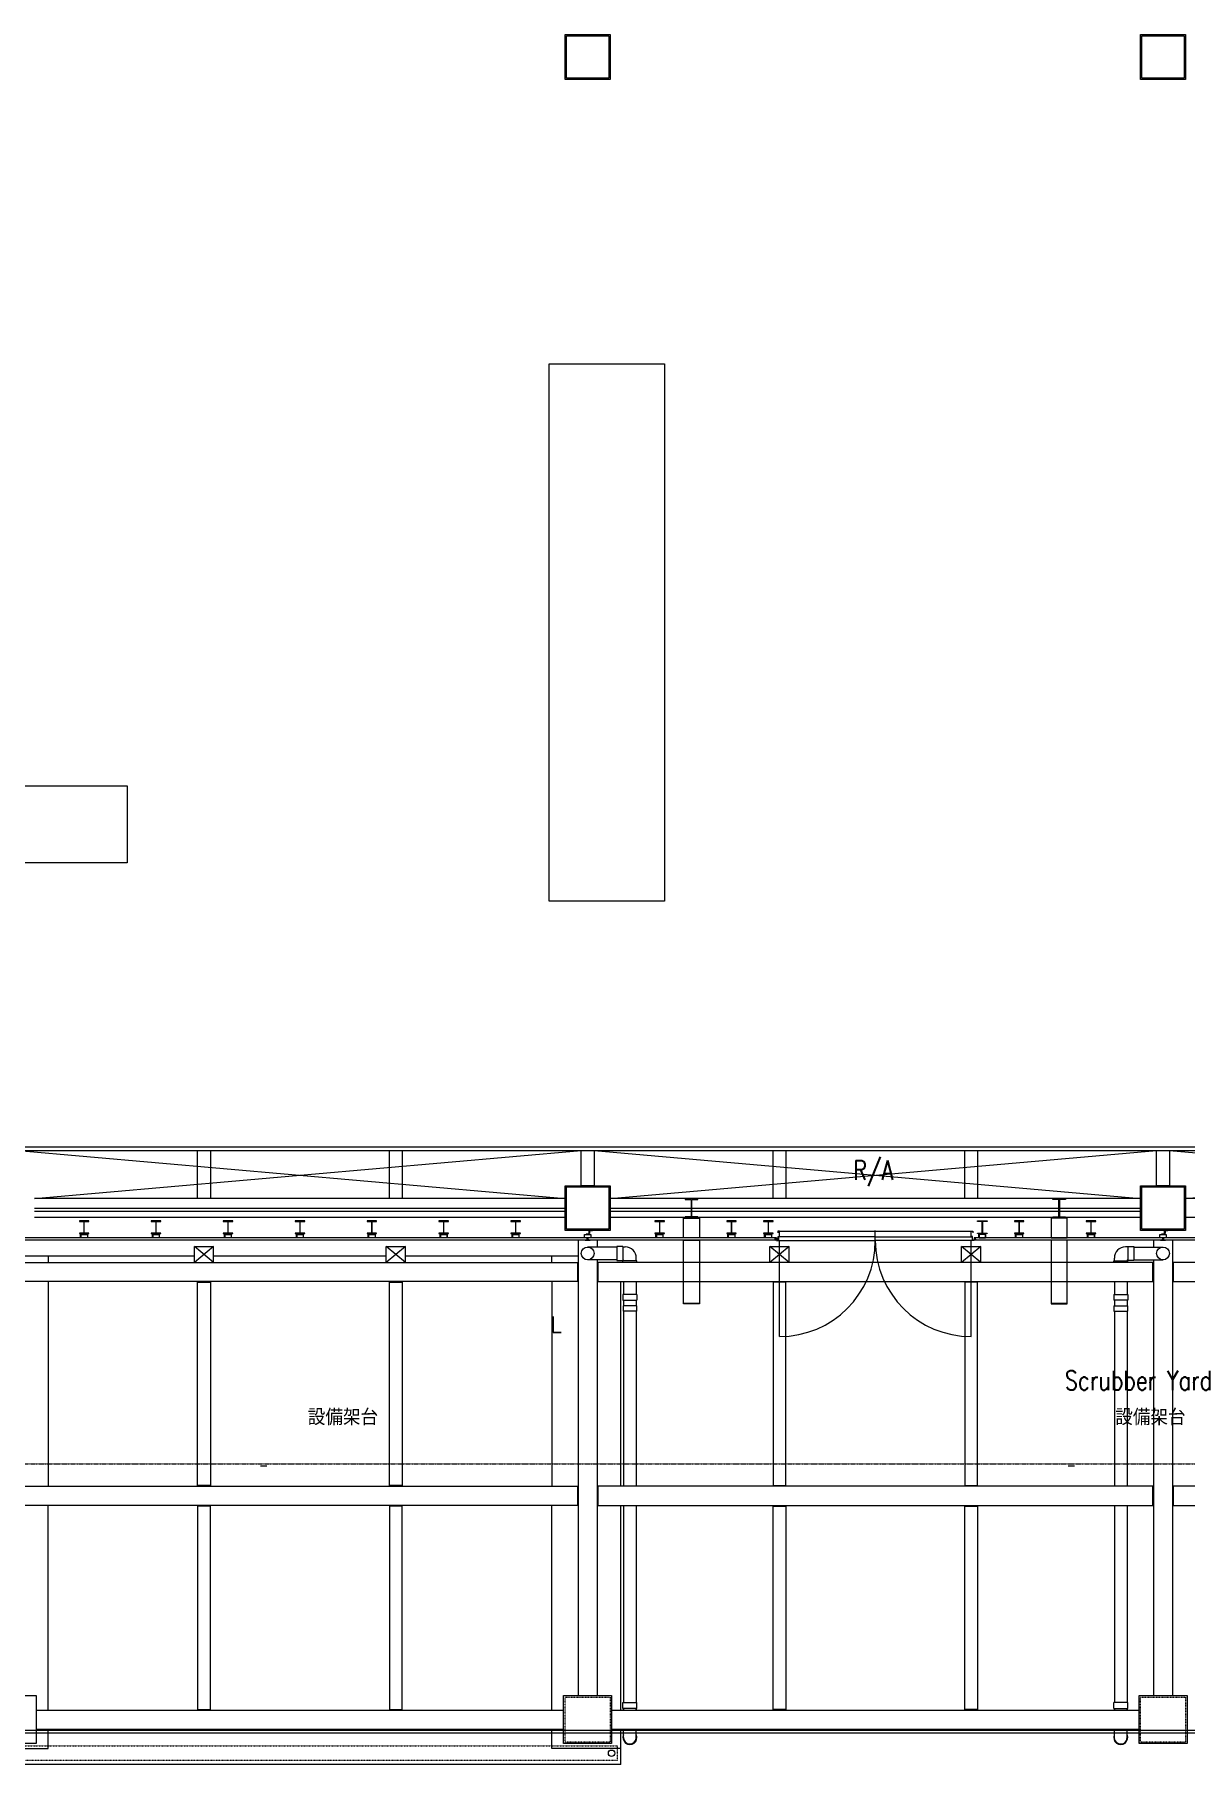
# Model space of a CAD drawing. Extents: x 225000 to 2157367, y 208400 to 840900.
# Drawn here: x 373276 to 391276, y 372502 to 399552 of the extents above; entities that cross this region are included whole.
import ezdxf
from ezdxf.enums import TextEntityAlignment as Align

# ---------------------------------------------------------------- set-up
doc = ezdxf.new("R2010")
doc.units = 0
doc.header["$LTSCALE"] = 10
doc.linetypes.add('Data Center Layout_L20$0$CENTER', pattern=[2, 1.25, -0.25, 0.25, -0.25])
doc.linetypes.add('Data Center Layout_L20$0$DOTK1', pattern=[0.1, 0.05, -0.05])
for name, color, linetype, lineweight in [('Data Center Layout_L20$0$ARC', 252, 'Continuous', 0), ('Data Center Layout_L20$0$K-SIN', 252, 'Data Center Layout_L20$0$CENTER', 9), ('Data Center Layout_L20$0$SUGATA3', 252, 'Continuous', 0)]:
    doc.layers.add(name, color=color, linetype=linetype, lineweight=lineweight)
doc.styles.add('Data Center Layout_L20$0$ATS', font='monotxt', dxfattribs={"bigfont": 'BIGFONT'})
doc.styles.add('Data Center Layout_L20$0$ROMS', font='ROMANS.shx', dxfattribs={"bigfont": 'bigfont.shx'})

# ---------------------------------------------------------------- blocks, each defined once
blk = doc.blocks.new('Data Center Layout_L20')
at = {"layer": 'Data Center Layout_L20$0$ARC'}
for p, q in [((402925.59, 182152.31), (360925.59, 182152.31)), ((360975.59, 182102.31), (402875.59, 182102.31)), ((373025.59, 182102.31), (381575.59, 181352.31)), ((373275.59, 181352.31), (381825.59, 182102.31)), ((382025.59, 182102.31), (390575.59, 181352.31)), ((382275.59, 181352.31), (390825.59, 182102.31)), ((391025.59, 182102.31), (399575.59, 181352.31)), ((391275.59, 181352.31), (399825.59, 182102.31)), ((381575.59, 181352.31), (373275.59, 181352.31)), ((390575.59, 181352.31), (382275.59, 181352.31)), ((399575.59, 181352.31), (391275.59, 181352.31)), ((373275.59, 181152.31), (381575.59, 181152.31)), ((381575.59, 181052.31), (373275.59, 181052.31)), ((382275.59, 181152.31), (390575.59, 181152.31)), ((390575.59, 181052.31), (382275.59, 181052.31)), ((399575.59, 181052.31), (391275.59, 181052.31)), ((384880.59, 180737.31), (361290.59, 180737.31)), ((384880.59, 180702.31), (361290.59, 180702.31)), ((381775.59, 180702.31), (381775.59, 173577.31)), ((382075.59, 180702.31), (382075.59, 180592.18)), ((384860.59, 180702.31), (384860.59, 180737.31)), ((384925.59, 180842.31), (387925.59, 180842.31)), ((408710.59, 180737.31), (387970.59, 180737.31)), ((408710.59, 180702.31), (387970.59, 180702.31)), ((387990.59, 180702.31), (387990.59, 180737.31)), ((390775.59, 180702.31), (390775.59, 180592.18)), ((391075.59, 180702.31), (391075.59, 173577.31)), ((375775.59, 180602.31), (376075.59, 180602.31)), ((375775.59, 180352.31), (375775.59, 180602.31)), ((376075.59, 180602.31), (375775.59, 180352.31)), ((376075.59, 180352.31), (375775.59, 180602.31)), ((376075.59, 180352.31), (376075.59, 180602.31)), ((379075.59, 180352.31), (378775.59, 180602.31)), ((379075.59, 180602.31), (378775.59, 180352.31)), ((378775.59, 180352.31), (378775.59, 180602.31)), ((378775.59, 180602.31), (379075.59, 180602.31)), ((379075.59, 180352.31), (379075.59, 180602.31)), ((382383.06, 180592.18), (381925.59, 180592.18)), ((382475.15, 180600.67), (382383.06, 180600.67)), ((382383.06, 180600.67), (382383.06, 180383.69)), ((382475.15, 180600.67), (382475.15, 180383.69)), ((382475.15, 180595.01), (382513.76, 180594.52)), ((384775.59, 180602.31), (385075.59, 180602.31)), ((384775.59, 180352.31), (384775.59, 180602.31)), ((385075.59, 180602.31), (384775.59, 180352.31)), ((385075.59, 180352.31), (384775.59, 180602.31)), ((384925.59, 179192.31), (384925.59, 180692.31)), ((385075.59, 180352.31), (385075.59, 180602.31)), ((387775.59, 180602.31), (388075.59, 180602.31)), ((387775.59, 180352.31), (387775.59, 180602.31)), ((388075.59, 180602.31), (387775.59, 180352.31)), ((388075.59, 180352.31), (387775.59, 180602.31)), ((387925.59, 179192.31), (387925.59, 180692.31)), ((388075.59, 180352.31), (388075.59, 180602.31)), ((390376.02, 180595.01), (390337.41, 180594.52)), ((390376.02, 180600.67), (390376.02, 180383.69)), ((390376.02, 180600.67), (390468.12, 180600.67)), ((390468.12, 180600.67), (390468.12, 180383.69)), ((390468.12, 180592.18), (390925.59, 180592.18)), ((382383.06, 180392.18), (381925.59, 180392.18)), ((382075.59, 180392.18), (382075.59, 173577.31)), ((382383.06, 180383.69), (382475.15, 180383.69)), ((382481.39, 180390.97), (382475.15, 180391.05)), ((382696.18, 180379.5), (382477.76, 180379.5)), ((382477.76, 180352.31), (382477.76, 180379.5)), ((382486.64, 180384.64), (382486.64, 180379.5)), ((382686.97, 180379.5), (382686.97, 180419.1)), ((382696.18, 180352.31), (382696.18, 180379.5)), ((390155, 180379.5), (390373.42, 180379.5)), ((390155, 180352.31), (390155, 180379.5)), ((390164.21, 180379.5), (390164.21, 180419.1)), ((390364.54, 180384.64), (390364.54, 180379.5)), ((390369.79, 180390.97), (390376.02, 180391.05)), ((390373.42, 180352.31), (390373.42, 180379.5)), ((390468.12, 180383.69), (390376.02, 180383.69)), ((390468.12, 180392.18), (390925.59, 180392.18)), ((390775.59, 180392.18), (390775.59, 173577.31)), ((382486.97, 180052.31, 21.05), (382486.97, 179851.61, 21.05)), ((382686.97, 180052.31, 21.05), (382686.97, 179851.61, 21.05)), ((390164.21, 180052.31, 21.05), (390164.21, 179851.61, 21.05)), ((390364.21, 180052.31, 21.05), (390364.21, 179851.61, 21.05)), ((382477.76, 179851.61, 21.05), (382477.76, 179759.5, 21.05)), ((382696.18, 179851.61, 21.05), (382477.76, 179851.61, 21.05)), ((382477.76, 179759.5, 21.05), (382696.18, 179759.5, 21.05)), ((382481.31, 179672.87, 21.05), (382481.31, 179588.65, 21.05)), ((382692.62, 179672.87, 21.05), (382481.31, 179672.87, 21.05)), ((382486.97, 179759.5, 21.05), (382486.97, 179672.87, 21.05)), ((382686.97, 179759.5, 21.05), (382686.97, 179672.87, 21.05)), ((382692.62, 179672.87, 21.05), (382692.62, 179588.65, 21.05)), ((382696.18, 179851.61, 21.05), (382696.18, 179759.5, 21.05)), ((390155, 179851.61, 21.05), (390373.42, 179851.61, 21.05)), ((390155, 179851.61, 21.05), (390155, 179759.5, 21.05)), ((390373.42, 179759.5, 21.05), (390155, 179759.5, 21.05)), ((390158.55, 179672.87, 21.05), (390369.86, 179672.87, 21.05)), ((390158.55, 179672.87, 21.05), (390158.55, 179588.65, 21.05)), ((390164.21, 179759.5, 21.05), (390164.21, 179672.87, 21.05)), ((390364.21, 179759.5, 21.05), (390364.21, 179672.87, 21.05)), ((390369.86, 179672.87, 21.05), (390369.86, 179588.65, 21.05)), ((390373.42, 179851.61, 21.05), (390373.42, 179759.5, 21.05)), ((382692.62, 179588.65, 21.05), (382481.31, 179588.65, 21.05)), ((382486.97, 179588.65, 1.77), (382486.97, 176852.31, -9.96)), ((382686.97, 179588.65, 1.77), (382686.97, 176852.31, -9.96)), ((390158.55, 179588.65, 21.05), (390369.86, 179588.65, 21.05)), ((390164.21, 179588.65, 1.77), (390164.21, 176852.31, -9.96)), ((390364.21, 179588.65, 1.77), (390364.21, 176852.31, -9.96)), ((376809.17, 177171.35), (376910.34, 177171.35)), ((389440.62, 177171.35), (389541.79, 177171.35)), ((382486.97, 176552.31, -11.24), (382486.97, 173468.46, -24.46)), ((382686.97, 176552.31, -11.24), (382686.97, 173468.46, -24.46)), ((390164.21, 176552.31, -11.24), (390164.21, 173468.46, -24.46)), ((390364.21, 176552.31, -11.24), (390364.21, 173468.46, -24.46)), ((382477.76, 173468.46, -7.71), (382696.18, 173468.46, -7.71)), ((382477.76, 173376.36, -7.71), (382477.76, 173468.46, -7.71)), ((382696.18, 173376.36, -7.71), (382696.18, 173468.46, -7.71)), ((390155, 173376.36, -7.71), (390155, 173468.46, -7.71)), ((390373.42, 173468.46, -7.71), (390155, 173468.46, -7.71)), ((390373.42, 173376.36, -7.71), (390373.42, 173468.46, -7.71)), ((373300.59, 173352.31), (381550.59, 173352.31)), ((382300.59, 173352.31), (390550.59, 173352.31)), ((382696.18, 173376.36, -7.71), (382477.76, 173376.36, -7.71)), ((382486.97, 173376.36, -24.85), (382486.97, 173352.31, -24.96)), ((382486.97, 173352.31, -7.71), (382486.97, 173376.36, -7.71)), ((382686.97, 173376.36, -24.85), (382686.97, 173352.31, -24.96)), ((382686.97, 173352.31, -7.71), (382686.97, 173376.36, -7.71)), ((390155, 173376.36, -7.71), (390373.42, 173376.36, -7.71)), ((390164.21, 173352.31, -7.71), (390164.21, 173376.36, -7.71)), ((390164.21, 173376.36, -24.85), (390164.21, 173352.31, -24.96)), ((390364.21, 173352.31, -7.71), (390364.21, 173376.36, -7.71)), ((390364.21, 173376.36, -24.85), (390364.21, 173352.31, -24.96)), ((364319.55, 173036.16), (407276.74, 173036.16)), ((364319.55, 172993.46), (407294.44, 172993.46)), ((373300.59, 173052.31), (381550.59, 173052.31)), ((382300.59, 173052.31), (390550.59, 173052.31)), ((382486.97, 172911.6, -43.04), (382486.97, 173052.31, -14.95)), ((382686.97, 172911.6, -43.04), (382686.97, 173052.31, -14.95)), ((390164.21, 172911.6, -43.04), (390164.21, 173052.31, -14.95)), ((390364.21, 172911.6, -43.04), (390364.21, 173052.31, -14.95))]:
    blk.add_line(p, q, dxfattribs=at)
at = {"layer": 'Data Center Layout_L20$0$ARC', "linetype": 'Continuous'}
for p, q in [((373275.59, 181202.31), (381575.59, 181202.31)), ((382275.59, 181202.31), (390575.59, 181202.31)), ((386425.59, 180552.31), (386425.59, 180852.31))]:
    blk.add_line(p, q, dxfattribs=at)
at = {"layer": 'Data Center Layout_L20$0$ARC', "linetype": 'Data Center Layout_L20$0$DOTK1'}
for p, q in [((372925.59, 172792.31), (382385.54, 172792.31)), ((382385.54, 172792.31), (382385.54, 172562.31)), ((382385.54, 172562.31), (372925.59, 172562.31))]:
    blk.add_line(p, q, dxfattribs=at)
at = {"layer": 'Data Center Layout_L20$0$ARC'}
for points in [[(381575.59, 198852.31), (381575.59, 199552.31), (382275.59, 199552.31), (382275.59, 198852.31)], [(381595.59, 198872.31), (381595.59, 199532.31), (382255.59, 199532.31), (382255.59, 198872.31)], [(390575.59, 198852.31), (390575.59, 199552.31), (391275.59, 199552.31), (391275.59, 198852.31)], [(390595.59, 198872.31), (390595.59, 199532.31), (391255.59, 199532.31), (391255.59, 198872.31)], [(381325.59, 194402.31), (383125.59, 194402.31), (383125.59, 186002.31), (381325.59, 186002.31)], [(336325.59, 186602.31), (336325.59, 187802.31), (374725.59, 187802.31), (374725.59, 186602.31), (355525.59, 186602.31), (355525.59, 184802.31), (350725.59, 184802.31), (350725.59, 186602.31)], [(375825.59, 182102.31), (376025.59, 182102.31), (376025.59, 181352.31), (375825.59, 181352.31)], [(378825.59, 182102.31), (379025.59, 182102.31), (379025.59, 181352.31), (378825.59, 181352.31)], [(381825.59, 182102.31), (382025.59, 182102.31), (382025.59, 181552.31), (381825.59, 181552.31)], [(384825.59, 182102.31), (385025.59, 182102.31), (385025.59, 181352.31), (384825.59, 181352.31)], [(387825.59, 182102.31), (388025.59, 182102.31), (388025.59, 181352.31), (387825.59, 181352.31)], [(390825.59, 182102.31), (391025.59, 182102.31), (391025.59, 181552.31), (390825.59, 181552.31)], [(381575.59, 180852.31), (381575.59, 181552.31), (382275.59, 181552.31), (382275.59, 180852.31)], [(381595.59, 180872.31), (381595.59, 181532.31), (382255.59, 181532.31), (382255.59, 180872.31)], [(390575.59, 180852.31), (390575.59, 181552.31), (391275.59, 181552.31), (391275.59, 180852.31)], [(390595.59, 180872.31), (390595.59, 181532.31), (391255.59, 181532.31), (391255.59, 180872.31)], [(383450.59, 181055.31), (383650.59, 181055.31), (383650.59, 181067.31), (383554.59, 181067.31), (383554.59, 181337.31), (383650.59, 181337.31), (383650.59, 181349.31), (383450.59, 181349.31), (383450.59, 181337.31), (383546.59, 181337.31), (383546.59, 181067.31), (383450.59, 181067.31)], [(389400.59, 181055.31), (389200.59, 181055.31), (389200.59, 181067.31), (389296.59, 181067.31), (389296.59, 181337.31), (389200.59, 181337.31), (389200.59, 181349.31), (389400.59, 181349.31), (389400.59, 181337.31), (389304.59, 181337.31), (389304.59, 181067.31), (389400.59, 181067.31)], [(373975.59, 180802.31), (374125.59, 180802.31), (374125.59, 180811.31), (374053.59, 180811.31), (374053.59, 180993.31), (374125.59, 180993.31), (374125.59, 181002.31), (373975.59, 181002.31), (373975.59, 180993.31), (374047.59, 180993.31), (374047.59, 180811.31), (373975.59, 180811.31)], [(375100.59, 180802.31), (375250.59, 180802.31), (375250.59, 180811.31), (375178.59, 180811.31), (375178.59, 180993.31), (375250.59, 180993.31), (375250.59, 181002.31), (375100.59, 181002.31), (375100.59, 180993.31), (375172.59, 180993.31), (375172.59, 180811.31), (375100.59, 180811.31)], [(376225.59, 180802.31), (376375.59, 180802.31), (376375.59, 180811.31), (376303.59, 180811.31), (376303.59, 180993.31), (376375.59, 180993.31), (376375.59, 181002.31), (376225.59, 181002.31), (376225.59, 180993.31), (376297.59, 180993.31), (376297.59, 180811.31), (376225.59, 180811.31)], [(377350.59, 180802.31), (377500.59, 180802.31), (377500.59, 180811.31), (377428.59, 180811.31), (377428.59, 180993.31), (377500.59, 180993.31), (377500.59, 181002.31), (377350.59, 181002.31), (377350.59, 180993.31), (377422.59, 180993.31), (377422.59, 180811.31), (377350.59, 180811.31)], [(378475.59, 180802.31), (378625.59, 180802.31), (378625.59, 180811.31), (378553.59, 180811.31), (378553.59, 180993.31), (378625.59, 180993.31), (378625.59, 181002.31), (378475.59, 181002.31), (378475.59, 180993.31), (378547.59, 180993.31), (378547.59, 180811.31), (378475.59, 180811.31)], [(379600.59, 180802.31), (379750.59, 180802.31), (379750.59, 180811.31), (379678.59, 180811.31), (379678.59, 180993.31), (379750.59, 180993.31), (379750.59, 181002.31), (379600.59, 181002.31), (379600.59, 180993.31), (379672.59, 180993.31), (379672.59, 180811.31), (379600.59, 180811.31)], [(380725.59, 180802.31), (380875.59, 180802.31), (380875.59, 180811.31), (380803.59, 180811.31), (380803.59, 180993.31), (380875.59, 180993.31), (380875.59, 181002.31), (380725.59, 181002.31), (380725.59, 180993.31), (380797.59, 180993.31), (380797.59, 180811.31), (380725.59, 180811.31)], [(382975.59, 180802.31), (383125.59, 180802.31), (383125.59, 180811.31), (383053.59, 180811.31), (383053.59, 180993.31), (383125.59, 180993.31), (383125.59, 181002.31), (382975.59, 181002.31), (382975.59, 180993.31), (383047.59, 180993.31), (383047.59, 180811.31), (382975.59, 180811.31)], [(384100.59, 180802.31), (384250.59, 180802.31), (384250.59, 180811.31), (384178.59, 180811.31), (384178.59, 180993.31), (384250.59, 180993.31), (384250.59, 181002.31), (384100.59, 181002.31), (384100.59, 180993.31), (384172.59, 180993.31), (384172.59, 180811.31), (384100.59, 180811.31)], [(384675.59, 180802.31), (384825.59, 180802.31), (384825.59, 180811.31), (384753.59, 180811.31), (384753.59, 180993.31), (384825.59, 180993.31), (384825.59, 181002.31), (384675.59, 181002.31), (384675.59, 180993.31), (384747.59, 180993.31), (384747.59, 180811.31), (384675.59, 180811.31)], [(388175.59, 180802.31), (388025.59, 180802.31), (388025.59, 180811.31), (388097.59, 180811.31), (388097.59, 180993.31), (388025.59, 180993.31), (388025.59, 181002.31), (388175.59, 181002.31), (388175.59, 180993.31), (388103.59, 180993.31), (388103.59, 180811.31), (388175.59, 180811.31)], [(388600.59, 180802.31), (388750.59, 180802.31), (388750.59, 180811.31), (388678.59, 180811.31), (388678.59, 180993.31), (388750.59, 180993.31), (388750.59, 181002.31), (388600.59, 181002.31), (388600.59, 180993.31), (388672.59, 180993.31), (388672.59, 180811.31), (388600.59, 180811.31)], [(389725.59, 180802.31), (389875.59, 180802.31), (389875.59, 180811.31), (389803.59, 180811.31), (389803.59, 180993.31), (389875.59, 180993.31), (389875.59, 181002.31), (389725.59, 181002.31), (389725.59, 180993.31), (389797.59, 180993.31), (389797.59, 180811.31), (389725.59, 180811.31)], [(373994.59, 180752.31), (373994.59, 180802.31), (374044.59, 180802.31), (374044.59, 180796.31), (374000.59, 180796.31), (374000.59, 180752.31)], [(374000.59, 180787.31), (374100.59, 180787.31), (374100.59, 180737.31), (374000.59, 180737.31)], [(374106.59, 180752.31), (374106.59, 180802.31), (374056.59, 180802.31), (374056.59, 180796.31), (374100.59, 180796.31), (374100.59, 180752.31)], [(375119.59, 180752.31), (375119.59, 180802.31), (375169.59, 180802.31), (375169.59, 180796.31), (375125.59, 180796.31), (375125.59, 180752.31)], [(375125.59, 180787.31), (375225.59, 180787.31), (375225.59, 180737.31), (375125.59, 180737.31)], [(375231.59, 180752.31), (375231.59, 180802.31), (375181.59, 180802.31), (375181.59, 180796.31), (375225.59, 180796.31), (375225.59, 180752.31)], [(376244.59, 180752.31), (376244.59, 180802.31), (376294.59, 180802.31), (376294.59, 180796.31), (376250.59, 180796.31), (376250.59, 180752.31)], [(376250.59, 180787.31), (376350.59, 180787.31), (376350.59, 180737.31), (376250.59, 180737.31)], [(376356.59, 180752.31), (376356.59, 180802.31), (376306.59, 180802.31), (376306.59, 180796.31), (376350.59, 180796.31), (376350.59, 180752.31)], [(377369.59, 180752.31), (377369.59, 180802.31), (377419.59, 180802.31), (377419.59, 180796.31), (377375.59, 180796.31), (377375.59, 180752.31)], [(377375.59, 180787.31), (377475.59, 180787.31), (377475.59, 180737.31), (377375.59, 180737.31)], [(377481.59, 180752.31), (377481.59, 180802.31), (377431.59, 180802.31), (377431.59, 180796.31), (377475.59, 180796.31), (377475.59, 180752.31)], [(378494.59, 180752.31), (378494.59, 180802.31), (378544.59, 180802.31), (378544.59, 180796.31), (378500.59, 180796.31), (378500.59, 180752.31)], [(378500.59, 180787.31), (378600.59, 180787.31), (378600.59, 180737.31), (378500.59, 180737.31)], [(378606.59, 180752.31), (378606.59, 180802.31), (378556.59, 180802.31), (378556.59, 180796.31), (378600.59, 180796.31), (378600.59, 180752.31)], [(379619.59, 180752.31), (379619.59, 180802.31), (379669.59, 180802.31), (379669.59, 180796.31), (379625.59, 180796.31), (379625.59, 180752.31)], [(379625.59, 180787.31), (379725.59, 180787.31), (379725.59, 180737.31), (379625.59, 180737.31)], [(379731.59, 180752.31), (379731.59, 180802.31), (379681.59, 180802.31), (379681.59, 180796.31), (379725.59, 180796.31), (379725.59, 180752.31)], [(380744.59, 180752.31), (380744.59, 180802.31), (380794.59, 180802.31), (380794.59, 180796.31), (380750.59, 180796.31), (380750.59, 180752.31)], [(380750.59, 180787.31), (380850.59, 180787.31), (380850.59, 180737.31), (380750.59, 180737.31)], [(380856.59, 180752.31), (380856.59, 180802.31), (380806.59, 180802.31), (380806.59, 180796.31), (380850.59, 180796.31), (380850.59, 180752.31)], [(381875.59, 180787.31), (381975.59, 180787.31), (381975.59, 180737.31), (381875.59, 180737.31)], [(381900.59, 180787.31), (381950.59, 180787.31), (381950.59, 180837.31), (381944.59, 180837.31), (381944.59, 180793.31), (381900.59, 180793.31)], [(381915.59, 180702.31), (381935.59, 180702.31), (381935.59, 180737.31), (381915.59, 180737.31)], [(381950.59, 180802.31), (381950.59, 180852.31), (382000.59, 180852.31), (382000.59, 180846.31), (381956.59, 180846.31), (381956.59, 180802.31)], [(382994.59, 180752.31), (382994.59, 180802.31), (383044.59, 180802.31), (383044.59, 180796.31), (383000.59, 180796.31), (383000.59, 180752.31)], [(383000.59, 180787.31), (383100.59, 180787.31), (383100.59, 180737.31), (383000.59, 180737.31)], [(383106.59, 180752.31), (383106.59, 180802.31), (383056.59, 180802.31), (383056.59, 180796.31), (383100.59, 180796.31), (383100.59, 180752.31)], [(384119.59, 180752.31), (384119.59, 180802.31), (384169.59, 180802.31), (384169.59, 180796.31), (384125.59, 180796.31), (384125.59, 180752.31)], [(384125.59, 180787.31), (384225.59, 180787.31), (384225.59, 180737.31), (384125.59, 180737.31)], [(384231.59, 180752.31), (384231.59, 180802.31), (384181.59, 180802.31), (384181.59, 180796.31), (384225.59, 180796.31), (384225.59, 180752.31)], [(384694.59, 180752.31), (384694.59, 180802.31), (384744.59, 180802.31), (384744.59, 180796.31), (384700.59, 180796.31), (384700.59, 180752.31)], [(384700.59, 180787.31), (384800.59, 180787.31), (384800.59, 180737.31), (384700.59, 180737.31)], [(384806.59, 180752.31), (384806.59, 180802.31), (384756.59, 180802.31), (384756.59, 180796.31), (384800.59, 180796.31), (384800.59, 180752.31)], [(384910.59, 180692.31), (386425.59, 180692.31), (386425.59, 180752.31), (384910.59, 180752.31)], [(387940.59, 180692.31), (386425.59, 180692.31), (386425.59, 180752.31), (387940.59, 180752.31)], [(388044.59, 180752.31), (388044.59, 180802.31), (388094.59, 180802.31), (388094.59, 180796.31), (388050.59, 180796.31), (388050.59, 180752.31)], [(388150.59, 180787.31), (388050.59, 180787.31), (388050.59, 180737.31), (388150.59, 180737.31)], [(388156.59, 180752.31), (388156.59, 180802.31), (388106.59, 180802.31), (388106.59, 180796.31), (388150.59, 180796.31), (388150.59, 180752.31)], [(388619.59, 180752.31), (388619.59, 180802.31), (388669.59, 180802.31), (388669.59, 180796.31), (388625.59, 180796.31), (388625.59, 180752.31)], [(388625.59, 180787.31), (388725.59, 180787.31), (388725.59, 180737.31), (388625.59, 180737.31)], [(388731.59, 180752.31), (388731.59, 180802.31), (388681.59, 180802.31), (388681.59, 180796.31), (388725.59, 180796.31), (388725.59, 180752.31)], [(389744.59, 180752.31), (389744.59, 180802.31), (389794.59, 180802.31), (389794.59, 180796.31), (389750.59, 180796.31), (389750.59, 180752.31)], [(389750.59, 180787.31), (389850.59, 180787.31), (389850.59, 180737.31), (389750.59, 180737.31)], [(389856.59, 180752.31), (389856.59, 180802.31), (389806.59, 180802.31), (389806.59, 180796.31), (389850.59, 180796.31), (389850.59, 180752.31)], [(390875.59, 180787.31), (390975.59, 180787.31), (390975.59, 180737.31), (390875.59, 180737.31)], [(390900.59, 180787.31), (390950.59, 180787.31), (390950.59, 180837.31), (390944.59, 180837.31), (390944.59, 180793.31), (390900.59, 180793.31)], [(390915.59, 180702.31), (390935.59, 180702.31), (390935.59, 180737.31), (390915.59, 180737.31)], [(390950.59, 180802.31), (390950.59, 180852.31), (391000.59, 180852.31), (391000.59, 180846.31), (390956.59, 180846.31), (390956.59, 180802.31)], [(373085.59, 180352.31), (381765.59, 180352.31), (381765.59, 180052.31), (373085.59, 180052.31)], [(390765.59, 180352.31), (382085.59, 180352.31), (382085.59, 180052.31), (390765.59, 180052.31)], [(399765.59, 180352.31), (391085.59, 180352.31), (391085.59, 180052.31), (399765.59, 180052.31)], [(375825.59, 180042.31), (376025.59, 180042.31), (376025.59, 176862.31), (375825.59, 176862.31)], [(378825.59, 180042.31), (379025.59, 180042.31), (379025.59, 176862.31), (378825.59, 176862.31)], [(385025.59, 180042.31), (384825.59, 180042.31), (384825.59, 176862.31), (385025.59, 176862.31)], [(388025.59, 180042.31), (387825.59, 180042.31), (387825.59, 176862.31), (388025.59, 176862.31)], [(389425.59, 179711.31), (389175.59, 179711.31), (389175.59, 179702.31), (389425.59, 179702.31)], [(373085.59, 176852.31), (381765.59, 176852.31), (381765.59, 176552.31), (373085.59, 176552.31)], [(390765.59, 176852.31), (382085.59, 176852.31), (382085.59, 176552.31), (390765.59, 176552.31)], [(399765.59, 176852.31), (391085.59, 176852.31), (391085.59, 176552.31), (399765.59, 176552.31)], [(375825.59, 173362.31), (376025.59, 173362.31), (376025.59, 176542.31), (375825.59, 176542.31)], [(378825.59, 173362.31), (379025.59, 173362.31), (379025.59, 176542.31), (378825.59, 176542.31)], [(385025.59, 173362.31), (384825.59, 173362.31), (384825.59, 176542.31), (385025.59, 176542.31)], [(388025.59, 173362.31), (387825.59, 173362.31), (387825.59, 176542.31), (388025.59, 176542.31)], [(372550.59, 172827.31), (372550.59, 173577.31), (373300.59, 173577.31), (373300.59, 172827.31)], [(381550.59, 172827.31), (381550.59, 173577.31), (382300.59, 173577.31), (382300.59, 172827.31)], [(390550.59, 172827.31), (390550.59, 173577.31), (391300.59, 173577.31), (391300.59, 172827.31)]]:
    blk.add_lwpolyline(points, close=True, dxfattribs=at)
for points in [[(381888.09, 180700.31), (381918.09, 180700.31), (381918.09, 180716.31), (381933.09, 180716.31), (381933.09, 180700.31), (381963.09, 180700.31)], [(384880.59, 180717.31), (384860.59, 180737.31), (384880.59, 180737.31), (384880.59, 180717.31), (384860.59, 180717.31), (384860.59, 180737.31)], [(384880.59, 180717.31), (384880.59, 180692.31), (384905.59, 180692.31), (384905.59, 180757.31), (384925.59, 180757.31), (384925.59, 180842.31), (384900.59, 180842.31), (384900.59, 180817.31)], [(387970.59, 180717.31), (387970.59, 180692.31), (387945.59, 180692.31), (387945.59, 180757.31), (387925.59, 180757.31), (387925.59, 180842.31), (387950.59, 180842.31), (387950.59, 180817.31)], [(387970.59, 180717.31), (387990.59, 180737.31), (387970.59, 180737.31), (387970.59, 180717.31), (387990.59, 180717.31), (387990.59, 180737.31)], [(389425.59, 180352.31), (389425.59, 180702.31), (389175.59, 180702.31), (389175.59, 180352.31)], [(390888.09, 180700.31), (390918.09, 180700.31), (390918.09, 180716.31), (390933.09, 180716.31), (390933.09, 180700.31), (390963.09, 180700.31)], [(389175.59, 180052.31), (389175.59, 179711.31), (389425.59, 179711.31), (389425.59, 180052.31)]]:
    blk.add_lwpolyline(points, dxfattribs=at)
for points in [[(384880.59, 180702.31), (384880.59, 180717.31), (384860.59, 180717.31), (384860.59, 180702.31, -0.29445667)], [(387970.59, 180702.31), (387970.59, 180717.31), (387990.59, 180717.31), (387990.59, 180702.31, 0.29445667)]]:
    blk.add_lwpolyline(points, format="xyb", close=True, dxfattribs=at)
at = {"layer": 'Data Center Layout_L20$0$ARC', "linetype": 'Data Center Layout_L20$0$DOTK1'}
for points in [[(381575.59, 172852.31), (381575.59, 173552.31), (382275.59, 173552.31), (382275.59, 172852.31)], [(390575.59, 172852.31), (390575.59, 173552.31), (391275.59, 173552.31), (391275.59, 172852.31)]]:
    blk.add_lwpolyline(points, close=True, dxfattribs=at)
at = {"layer": 'Data Center Layout_L20$0$ARC'}
for centre, radius in [((381925.59, 180492.18), 100), ((390925.59, 180492.18), 100), ((382299.68, 172677.31), 50)]:
    blk.add_circle(centre, radius, dxfattribs=at)
for centre, radius, start, end in [((382511.53, 180419.1), 175.44, 0, 89.27), ((384925.59, 180692.31), 1500, 270, 0), ((387925.59, 180692.31), 1500, 180, 270), ((390339.64, 180419.1), 175.44, 90.73, 180), ((382480.39, 180384.8), 6.25, 358.534378, 80.803515), ((390370.79, 180384.8), 6.25, 99.196485, 181.465622), ((382586.97, 172921.88, -28.76), 109.21, 156.300008, 22.125271), ((382586.97, 172921.88, -28.76), 100.53, 178.4253, 358.4253), ((390264.21, 172921.88, -28.76), 109.21, 157.874729, 23.699992), ((390264.21, 172921.88, -28.76), 100.53, 181.5747, 1.5747)]:
    blk.add_arc(centre, radius, start, end, dxfattribs=at)
at = {"layer": 'Data Center Layout_L20$0$K-SIN'}
blk.add_line((267679.92, 177202.31), (546925.59, 177202.31), dxfattribs=at)
at = {"layer": 'Data Center Layout_L20$0$SUGATA3'}
for p, q in [((375775.59, 180452.31), (372697.2, 180452.31)), ((373485.59, 180452.31), (373485.59, 180352.31)), ((378775.59, 180452.31), (376075.59, 180452.31)), ((381775.59, 180452.31), (379075.59, 180452.31)), ((381365.59, 180352.31), (381365.59, 180452.31)), ((373485.59, 180052.31), (373485.59, 176852.31)), ((381365.59, 180052.31), (381365.59, 176852.31)), ((382445.59, 176852.31), (382445.59, 180052.31)), ((373485.59, 173352.31), (373485.59, 176552.31)), ((381365.59, 173352.31), (381365.59, 176552.31)), ((382445.59, 173352.31), (382445.59, 176552.31)), ((373485.59, 172752.31), (373485.59, 173052.31)), ((381365.59, 172752.31), (381365.59, 173052.31)), ((382445.59, 172502.31), (382445.59, 173052.31)), ((372365.59, 172752.31), (373485.59, 172752.31)), ((382445.59, 172752.31), (381365.59, 172752.31)), ((382445.59, 172502.31), (372925.59, 172502.31))]:
    blk.add_line(p, q, dxfattribs=at)
for points in [[(383425.59, 181045.31), (383675.59, 181045.31), (383675.59, 180737.31), (383425.59, 180737.31)], [(383425.59, 181045.31), (383675.59, 181045.31), (383675.59, 180737.31), (383425.59, 180737.31)], [(389425.59, 181045.31), (389175.59, 181045.31), (389175.59, 180737.31), (389425.59, 180737.31)], [(389425.59, 181045.31), (389175.59, 181045.31), (389175.59, 180737.31), (389425.59, 180737.31)], [(383425.59, 180702.31), (383675.59, 180702.31), (383675.59, 179711.31), (383425.59, 179711.31)], [(389425.59, 180702.31), (389175.59, 180702.31), (389175.59, 179711.31), (389425.59, 179711.31)], [(383425.59, 179711.31), (383675.59, 179711.31), (383675.59, 179702.31), (383425.59, 179702.31)], [(383425.59, 179711.31), (383675.59, 179711.31), (383675.59, 179702.31), (383425.59, 179702.31)], [(389425.59, 179711.31), (389175.59, 179711.31), (389175.59, 179702.31), (389425.59, 179702.31)]]:
    blk.add_lwpolyline(points, close=True, dxfattribs=at)
for points in [[(383425.59, 180352.31), (383425.59, 180702.31), (383675.59, 180702.31), (383675.59, 180352.31)], [(383675.59, 180052.31), (383675.59, 179711.31), (383425.59, 179711.31), (383425.59, 180052.31)]]:
    blk.add_lwpolyline(points, dxfattribs=at)
at = {"layer": 'Data Center Layout_L20$0$ARC', "style": 'Data Center Layout_L20$0$ROMS', "width": 0.8}
for s, p in [('R/A', (386392.44, 181794.77)), ('Scrubber Yard', (390541.14, 178506.82))]:
    blk.add_text(s, height=300, dxfattribs=at).set_placement(p, align=Align.MIDDLE_CENTER)
at = {"layer": 'Data Center Layout_L20$0$ARC'}
for s, style, p in [('L', 'Data Center Layout_L20$0$ROMS', (381341.92, 179383.46)), ('設備架台', 'Data Center Layout_L20$0$ATS', (377548.98, 177932.15)), ('設備架台', 'Data Center Layout_L20$0$ATS', (390178.23, 177932.15))]:
    blk.add_text(s, height=250, dxfattribs=dict(at, style=style)).set_placement(p, align=Align.MIDDLE_LEFT)

msp = doc.modelspace()

# ---------------------------------------------------------------- block references
msp.add_blockref('Data Center Layout_L20', (0, 200000))

doc.saveas('drawing.dxf')
